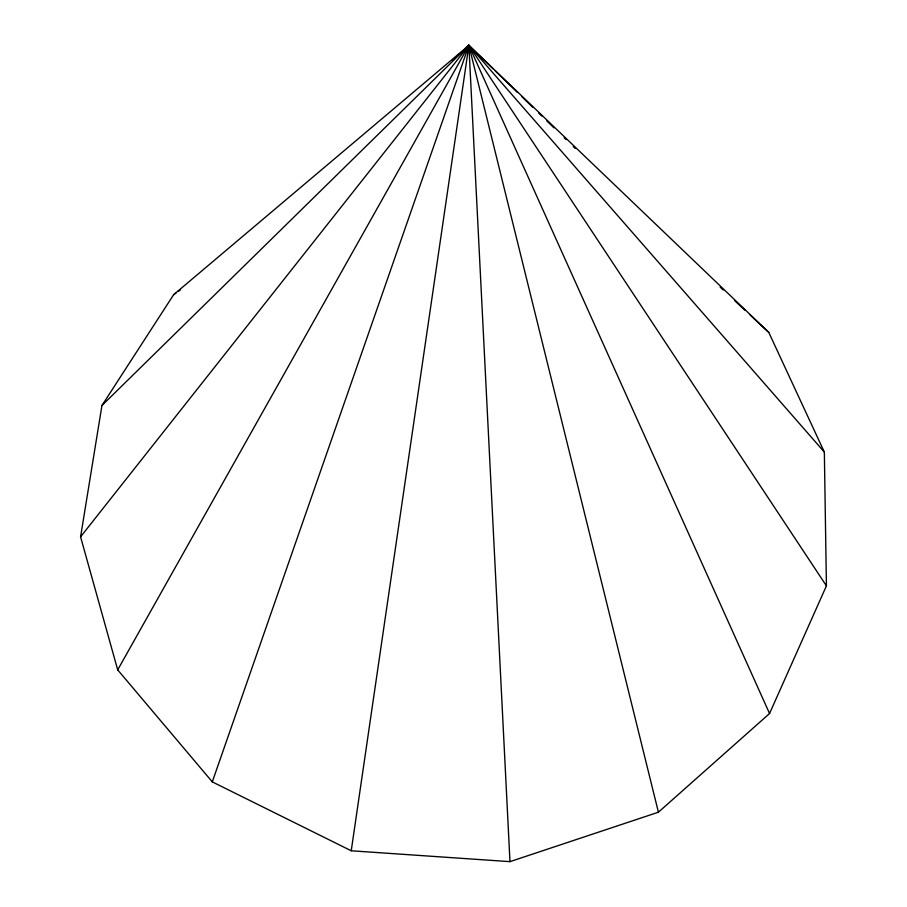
<?xml version="1.0" encoding="UTF-8"?>
<svg xmlns="http://www.w3.org/2000/svg" width="907" height="907" viewBox="0 0 907 907"><rect width="100%" height="100%" fill="white"/><g stroke="black" fill="none" stroke-linecap="round" stroke-linejoin="round"><path stroke-width="1.36" d="M351.236 850.777L468.885 45.35L768.773 332.404L824.35 452.094L826.424 585.865L769.555 713.526L658.414 812.207L509.972 861.65L351.236 850.777L212.295 781.879L117.695 669.876L80.576 536.842L101.947 405.508L173.656 294.673L468.885 45.35L493.193 68.921M212.295 781.879L468.885 45.35L824.35 452.094M117.695 669.876L468.885 45.35L826.424 585.865M80.576 536.842L468.885 45.35L769.555 713.526M101.947 405.508L468.885 45.35L658.414 812.207M452.298 60.644L454.373 58.74M457.479 55.871L461.629 52.039M463.704 50.134L468.885 45.35L509.972 861.65M173.656 294.673L175.935 293.052M178.225 291.43L180.516 289.798M720.147 287.111L723.242 290.002M734.625 300.602L744.976 310.239M750.146 315.058L768.773 332.404M495.222 70.893L517.512 92.503M521.57 96.425L532.715 107.241M538.792 113.126L541.83 116.073M546.898 120.994L553.984 127.864M564.12 137.683L566.149 139.655M573.235 146.526L575.265 148.499"/></g></svg>
